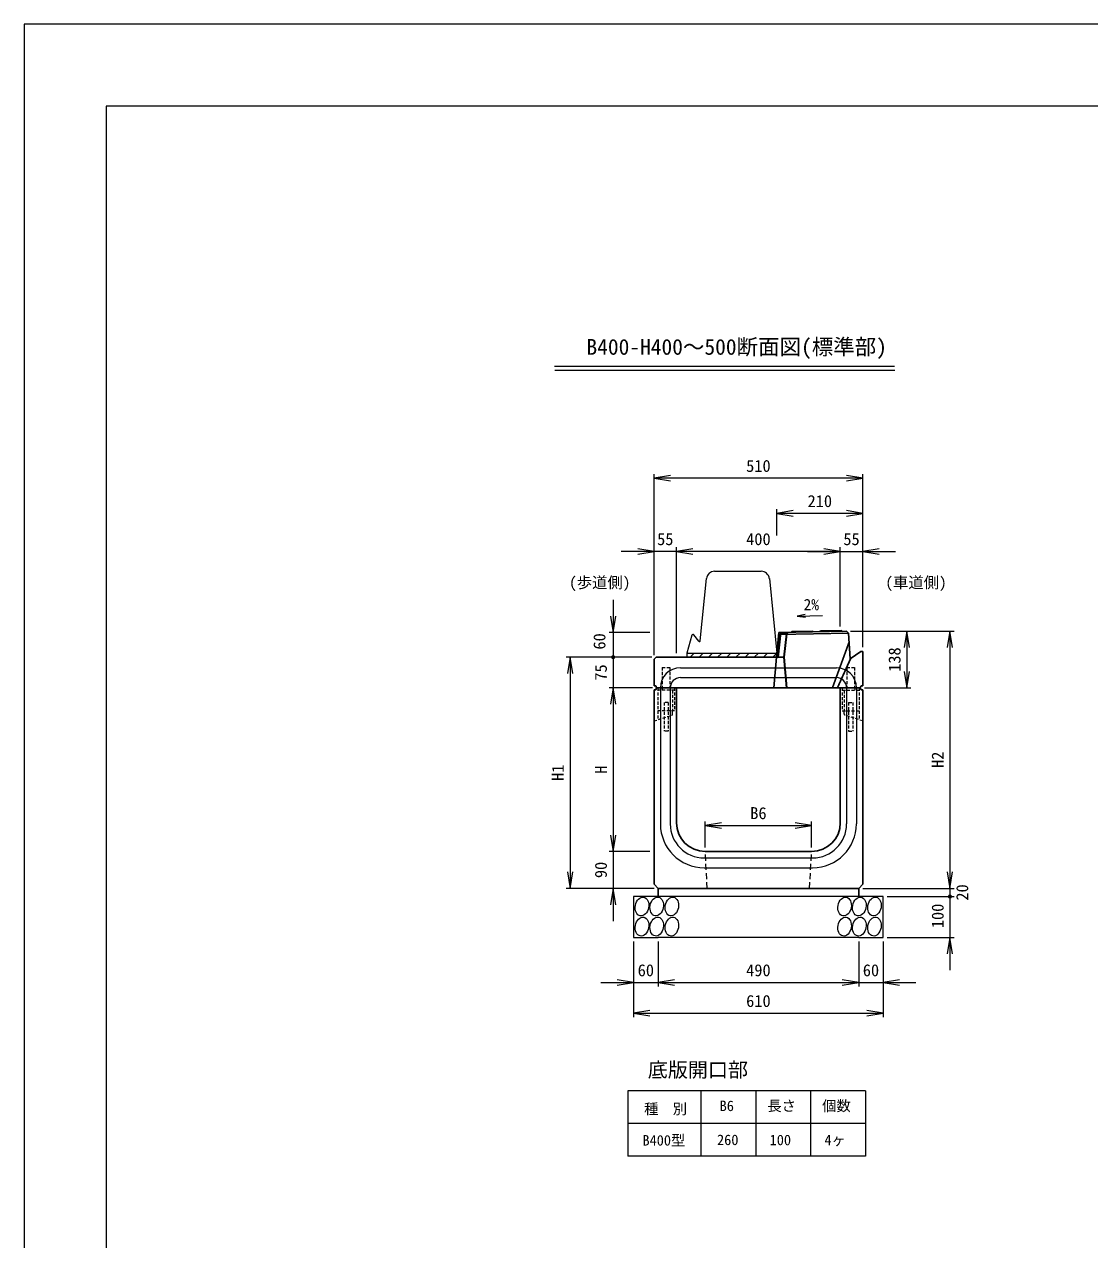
# Model space of a CAD drawing. Units: millimetres at full size, sheet at 1:20. Extents: x 0 to 8400, y 0 to 5940.
# Drawn here: x 0 to 2603, y 2970 to 5940 of the extents above; entities that cross this region are included whole.
import ezdxf
from ezdxf.enums import TextEntityAlignment as Align

# ---------------------------------------------------------------- set-up
doc = ezdxf.new("R2010")
doc.units = ezdxf.units.MM
doc.header["$LTSCALE"] = 20
doc.linetypes.add('USER1', pattern=[0.5625, 0.375, -0.1875])
doc.linetypes.add('USER2', pattern=[1.125, 0.75, -0.375])
for name, color, linetype, lineweight in [('0_2', 7, 'Continuous', 25), ('1', 7, 'Continuous', 9), ('ACC(細線）', 4, 'USER1', 13), ('CON2(細線）', 6, 'Continuous', 13), ('CON（太線）', 1, 'Continuous', 25), ('TEXT(細線）', 1, 'Continuous', 13), ('WORKLAYER', 2, 'Continuous', 25), ('寸法線', 7, 'Continuous', 9), ('構造物-寸法', 7, 'Continuous', 9)]:
    doc.layers.add(name, color=color, linetype=linetype, lineweight=lineweight)
doc.styles.add('ＭＳ ゴシック', font='')
doc.styles.get('ＭＳ ゴシック').set_extended_font_data('MS Gothic')

# ---------------------------------------------------------------- blocks, each defined once
blk = doc.blocks.new('filled_dot')
at = {"color": 0, "linetype": 'Continuous', "lineweight": -2, "const_width": 1.25}
blk.add_lwpolyline([(-0.625, 0, 1), (0.625, 0, 1)], format="xyb", close=True, dxfattribs=at)
blk = doc.blocks.new('open_arrow')
at = {"color": 0, "linetype": 'Continuous', "lineweight": -2}
blk.add_lwpolyline([(7.5, 1.25), (0, 0), (7.5, -1.25)], dxfattribs=at)

msp = doc.modelspace()

# ---------------------------------------------------------------- linework, layer by layer
at = {"layer": '0_2', "lineweight": 13}
for p, q in [((1686.64, 4603.55), (1800.44, 4603.55)), ((1651.54, 4433.52), (1666.74, 4585.54)), ((1820.34, 4585.54), (1838.54, 4403.55)), ((1631.06, 4447.22), (1618.54, 4403.55)), ((1647.97, 4432.49), (1635.79, 4448.13)), ((1618.54, 4403.55), (1618.54, 4393.55)), ((1618.54, 4403.55), (1838.54, 4403.55))]:
    msp.add_line(p, q, dxfattribs=at)
at = {"layer": '0_2', "color": 3}
for p, q in [((1862.82, 4450.81), (1847.82, 4450.81)), ((1856.61, 4393.55), (1862.82, 4450.81)), ((1866.02, 4454.05), (1862.82, 4450.81)), ((1837.54, 4393.55), (1831.33, 4318.55)), ((1856.61, 4393.55), (1837.54, 4393.55)), ((1856.61, 4393.55), (1862.82, 4318.55))]:
    msp.add_line(p, q, dxfattribs=at)
at = {"layer": '0_2', "lineweight": 13}
for centre, radius, start, end in [((1686.64, 4583.55), 20, 90, 174.28941), ((1800.27, 4583.55), 20, 5.71059, 90), ((1633.66, 4446.47), 2.7, 37.91649, 164), ((1649.55, 4433.72), 2, 217.91649, 354.28941)]:
    msp.add_arc(centre, radius, start, end, dxfattribs=at)
at = {"layer": '1'}
for p, q in [((1295.03, 5104.84), (2125.91, 5104.84)), ((1296.15, 5094.75), (2127.04, 5094.75))]:
    msp.add_line(p, q, dxfattribs=at)
at = {"layer": 'ACC(細線）', "lineweight": 9}
for p, q in [((1558.53, 4368.55), (1577.53, 4368.55)), ((1558.53, 4368.55), (1558.53, 4318.55)), ((1577.53, 4368.55), (1577.53, 4318.55)), ((2009.53, 4368.55), (2028.53, 4368.55)), ((2009.53, 4368.55), (2009.53, 4318.55)), ((2028.53, 4368.55), (2028.53, 4318.55))]:
    msp.add_line(p, q, dxfattribs=at)
at = {"layer": 'ACC(細線）'}
for p, q in [((1547.53, 4318.55), (1547.53, 4262.55)), ((1588.53, 4318.55), (1547.53, 4318.55)), ((1588.53, 4312.55), (1547.53, 4312.55)), ((1558.03, 4318.55), (1558.03, 4312.55)), ((1578.03, 4318.55), (1578.03, 4312.55)), ((1584.03, 4312.55), (1584.03, 4262.55)), ((1588.53, 4318.55), (1588.53, 4262.55)), ((1998.53, 4318.55), (1998.53, 4262.55)), ((1998.53, 4318.55), (2039.53, 4318.55)), ((1998.53, 4312.55), (2039.53, 4312.55)), ((2003.03, 4312.55), (2003.03, 4262.55)), ((2009.03, 4318.55), (2009.03, 4312.55)), ((2029.03, 4318.55), (2029.03, 4312.55)), ((2039.53, 4318.55), (2039.53, 4262.55)), ((1563.03, 4282.55), (1563.03, 4212.55)), ((1573.03, 4282.55), (1563.03, 4282.55)), ((1573.03, 4282.55), (1573.03, 4212.55)), ((2014.03, 4282.55), (2014.03, 4212.55)), ((2014.03, 4282.55), (2024.03, 4282.55)), ((2024.03, 4282.55), (2024.03, 4212.55)), ((1538.53, 4237.55), (1581.97, 4251.87)), ((1547.53, 4262.55), (1547.53, 4240.52)), ((1588.53, 4262.55), (1547.53, 4262.55)), ((1584.03, 4254.72), (1584.03, 4262.55)), ((1998.53, 4262.55), (2039.53, 4262.55)), ((2003.03, 4254.72), (2003.03, 4262.55)), ((2048.53, 4237.55), (2005.09, 4251.87)), ((2039.53, 4262.55), (2039.53, 4240.52)), ((1573.03, 4212.55), (1563.03, 4212.55)), ((2014.03, 4212.55), (2024.03, 4212.55))]:
    msp.add_line(p, q, dxfattribs=at)
for centre, start, end in [((1581.03, 4254.72), 288.24585, 0), ((2006.03, 4254.72), 180, 251.75415)]:
    msp.add_arc(centre, 3, start, end, dxfattribs=at)
at = {"layer": 'CON2(細線）'}
for p, q in [((1603.03, 4367.55), (1984.03, 4367.55)), ((1603.03, 4343.55), (1984.03, 4343.55)), ((1554.03, 4318.55), (1554.03, 3986.05)), ((1578.03, 4318.55), (1578.03, 3986.05)), ((2009.03, 4318.55), (2009.03, 3986.05)), ((2033.03, 4318.55), (2033.03, 3986.05)), ((1661.03, 3903.05), (1926.03, 3903.05)), ((1661.03, 3879.05), (1926.03, 3879.05))]:
    msp.add_line(p, q, dxfattribs=at)
at = {"layer": 'CON2(細線）', "linetype": 'USER2'}
for p, q in [((1668.53, 3828.55), (1663.53, 3918.55)), ((1918.53, 3828.55), (1923.53, 3918.55))]:
    msp.add_line(p, q, dxfattribs=at)
at = {"layer": 'CON2(細線）'}
for centre, radius, start, end in [((1603.03, 4318.55), 49, 90, 180), ((1984.03, 4318.55), 49, 0, 90), ((1603.03, 4318.55), 25, 90, 180), ((1984.03, 4318.55), 25, 0, 90), ((1661.03, 3986.05), 107, 180, 270), ((1661.03, 3986.05), 83, 180, 270), ((1926.03, 3986.05), 107, 270, 0), ((1926.03, 3986.05), 83, 270, 0)]:
    msp.add_arc(centre, radius, start, end, dxfattribs=at)
at = {"layer": 'CON（太線）'}
for p, q in [((1843.54, 4453.65), (2008.82, 4456.8)), ((1875.53, 4456.26), (1926.53, 4457.23)), ((1945.53, 4457.59), (1996.53, 4458.56)), ((2008.82, 4456.8), (2013.84, 4451.8)), ((1843.54, 4453.65), (1837.54, 4393.55)), ((1844.56, 4450.81), (1838.87, 4393.87)), ((1848.06, 4453.73), (1842.05, 4393.55)), ((2013.84, 4451.8), (2017.48, 4389.31)), ((2043.53, 4407.55), (2017.48, 4389.31)), ((2048.53, 4407.55), (2043.53, 4407.55)), ((2048.53, 4407.55), (2048.53, 4323.55)), ((1543.53, 4393.55), (1538.53, 4388.55)), ((1538.53, 4388.55), (1538.53, 4323.55)), ((1543.53, 4393.55), (1837.54, 4393.55)), ((2017.27, 4392.83), (2018.99, 4390.37)), ((1542.53, 4323.55), (1538.53, 4323.55)), ((1538.53, 4313.55), (1538.53, 3838.55)), ((1542.53, 4313.55), (1538.53, 4313.55)), ((1542.53, 4323.55), (1544.53, 4318.55)), ((1542.53, 4313.55), (1544.53, 4318.55)), ((1544.53, 4318.55), (1593.53, 4318.55)), ((1544.53, 4318.55), (2042.53, 4318.55)), ((1593.53, 4318.55), (1593.53, 3988.55)), ((1993.53, 4318.55), (1993.53, 3988.55)), ((1993.53, 4318.55), (2042.53, 4318.55)), ((2044.53, 4323.55), (2042.53, 4318.55)), ((2044.53, 4313.55), (2042.53, 4318.55)), ((2044.53, 4323.55), (2048.53, 4323.55)), ((2044.53, 4313.55), (2048.53, 4313.55)), ((2048.53, 4313.55), (2048.53, 3838.55)), ((1923.53, 3918.55), (1663.53, 3918.55)), ((1538.53, 3838.55), (1548.53, 3828.55)), ((2038.53, 3828.55), (2048.53, 3838.55)), ((2038.53, 3828.55), (1548.53, 3828.55)), ((1548.53, 3828.55), (1548.53, 3808.55)), ((2038.53, 3828.55), (2038.53, 3808.55))]:
    msp.add_line(p, q, dxfattribs=at)
at = {"layer": 'CON（太線）', "color": 2}
msp.add_line((1843.03, 4448.54), (2013.84, 4451.8), dxfattribs=at)
at = {"layer": 'CON（太線）'}
for centre, start, end in [((1663.53, 3988.55), 180, 270), ((1923.53, 3988.55), 270, 0)]:
    msp.add_arc(centre, 70, start, end, dxfattribs=at)
at = {"layer": 'TEXT(細線）'}
for p, q in [((2054.87, 3333.98), (1474.51, 3333.98)), ((1474.51, 3333.98), (1474.51, 3173.71)), ((1653.08, 3333.98), (1653.08, 3173.71)), ((1787.01, 3333.98), (1787.01, 3173.71)), ((1920.94, 3333.98), (1920.94, 3173.71)), ((2054.87, 3333.98), (2054.87, 3173.71)), ((2054.87, 3253.85), (1474.51, 3253.85)), ((2054.87, 3173.71), (1474.51, 3173.71))]:
    msp.add_line(p, q, dxfattribs=at)
at = {"layer": 'WORKLAYER', "color": 3}
msp.add_line((1842.05, 4393.55), (1848.06, 4453.73), dxfattribs=at)
at = {"layer": 'WORKLAYER'}
for p, q in [((1861.82, 4450.81), (1855.6, 4393.55)), ((1864.99, 4454.03), (1861.82, 4450.81)), ((1861.82, 4318.55), (1855.6, 4393.55))]:
    msp.add_line(p, q, dxfattribs=at)
at = {"layer": '寸法線'}
for p, q in [((1908.11, 4497.65), (1888.18, 4493.94)), ((1888.18, 4493.94), (1950.09, 4495.12)), ((1888.18, 4493.94), (1908.24, 4490.99))]:
    msp.add_line(p, q, dxfattribs=at)
at = {"layer": '構造物-寸法'}
for p, q in [((1538.53, 4398.55), (1538.53, 4840.88)), ((2048.53, 4830.88), (1538.53, 4830.88)), ((2048.53, 4417.55), (2048.53, 4840.88)), ((1838.54, 4690.53), (1838.54, 4754.88)), ((2048.53, 4549.05), (2048.53, 4754.88)), ((2048.53, 4744.88), (1838.54, 4744.88)), ((1673.53, 4651.93), (1458.53, 4651.93)), ((1538.53, 4398.55), (1538.53, 4661.93)), ((1593.53, 4403.55), (1593.53, 4661.93)), ((1593.53, 4403.55), (1593.53, 4661.93)), ((1993.53, 4651.93), (1593.53, 4651.93)), ((1913.53, 4651.93), (2128.53, 4651.93)), ((1993.53, 4468.51), (1993.53, 4661.93)), ((1993.53, 4468.16), (1993.53, 4661.93)), ((2048.53, 4417.55), (2048.53, 4661.93)), ((1438.65, 4533.65), (1438.65, 4393.55)), ((2018.82, 4456.8), (2166.08, 4456.8)), ((2018.82, 4456.8), (2271.48, 4456.8)), ((2156.08, 4456.8), (2156.08, 4318.55)), ((2261.48, 4456.8), (2261.48, 3828.55)), ((1528.53, 4453.65), (1428.65, 4453.65)), ((1844.56, 4450.81), (1847.74, 4450.49)), ((2014.98, 4432.56), (1973.67, 4318.55)), ((2015.11, 4429.99), (1974.74, 4318.55)), ((1626.43, 4393.55), (1636.43, 4403.55)), ((1648.88, 4393.55), (1658.88, 4403.55)), ((1671.33, 4393.55), (1681.33, 4403.55)), ((1693.78, 4393.55), (1703.78, 4403.55)), ((1716.23, 4393.55), (1726.23, 4403.55)), ((1738.68, 4393.55), (1748.68, 4403.55)), ((1761.13, 4393.55), (1771.13, 4403.55)), ((1783.58, 4393.55), (1793.58, 4403.55)), ((1806.04, 4393.55), (1816.03, 4403.55)), ((1828.49, 4393.55), (1838.48, 4403.55)), ((1533.53, 4393.55), (1323.48, 4393.55)), ((1333.48, 4393.55), (1333.48, 3828.55)), ((1533.53, 4393.55), (1428.65, 4393.55)), ((1533.53, 4393.55), (1428.65, 4393.55)), ((1438.65, 4393.55), (1438.65, 4238.55)), ((1837.54, 4393.55), (1856.61, 4393.55)), ((1842.05, 4393.55), (1838.87, 4393.87)), ((2017.47, 4389.41), (1985.95, 4318.55)), ((2018.99, 4390.37), (1987.05, 4318.55)), ((1528.53, 4318.55), (1428.65, 4318.55)), ((1534.53, 4318.55), (1428.65, 4318.55)), ((1438.65, 4318.55), (1438.65, 3918.55)), ((2052.53, 4318.55), (2166.08, 4318.55)), ((1438.65, 3998.55), (1438.65, 3748.55)), ((1663.53, 3928.55), (1663.53, 3992.33)), ((1663.53, 3982.33), (1923.53, 3982.33)), ((1923.53, 3928.55), (1923.53, 3992.33)), ((1528.53, 3918.55), (1428.65, 3918.55)), ((1528.53, 3918.55), (1428.65, 3918.55)), ((2261.48, 3908.55), (2261.48, 3728.55)), ((1538.53, 3828.55), (1323.48, 3828.55)), ((1538.53, 3828.55), (1428.65, 3828.55)), ((1548.53, 3808.55), (1488.53, 3808.55)), ((1488.53, 3808.55), (1488.53, 3708.55)), ((2038.53, 3808.55), (1548.53, 3808.55)), ((2098.53, 3808.55), (2038.53, 3808.55)), ((2048.53, 3828.55), (2271.48, 3828.55)), ((2048.53, 3828.55), (2271.48, 3828.55)), ((2098.53, 3708.55), (2098.53, 3808.55)), ((2108.53, 3808.55), (2271.48, 3808.55)), ((2108.53, 3808.55), (2271.48, 3808.55)), ((2261.48, 3808.55), (2261.48, 3628.55)), ((1488.53, 3708.55), (1548.53, 3708.55)), ((1488.53, 3698.55), (1488.53, 3588.39)), ((1488.53, 3698.55), (1488.53, 3513.39)), ((2038.53, 3708.55), (1548.53, 3708.55)), ((1548.53, 3698.55), (1548.53, 3588.39)), ((1548.53, 3698.55), (1548.53, 3588.39)), ((2038.53, 3708.55), (2098.53, 3708.55)), ((2038.53, 3698.55), (2038.53, 3588.39)), ((2038.53, 3698.55), (2038.53, 3588.39)), ((2098.53, 3698.55), (2098.53, 3588.39)), ((2098.53, 3698.55), (2098.53, 3513.39)), ((2108.53, 3708.55), (2271.48, 3708.55)), ((1408.53, 3598.39), (1628.53, 3598.39)), ((1548.53, 3598.39), (2038.53, 3598.39)), ((1958.53, 3598.39), (2178.53, 3598.39)), ((1488.53, 3523.39), (2098.53, 3523.39))]:
    msp.add_line(p, q, dxfattribs=at)
at = {"layer": '構造物-寸法', "color": 1}
for p, q in [((1873.53, 4454.22), (1875.53, 4456.26)), ((1926.53, 4457.23), (1928.53, 4455.27)), ((1943.54, 4455.55), (1945.53, 4457.59)), ((1996.53, 4458.56), (1999.49, 4456.62))]:
    msp.add_line(p, q, dxfattribs=at)
at = {"layer": '構造物-寸法', "color": 5}
for p, q in [((2014.98, 4432.56), (1973.67, 4318.55)), ((1987.05, 4318.55), (2018.99, 4390.37))]:
    msp.add_line(p, q, dxfattribs=at)
at = {"layer": '構造物-寸法', "color": 2}
msp.add_lwpolyline([(0, 5940), (0, 0), (8400, 0), (8400, 5940)], close=True, dxfattribs=at)
at = {"layer": '構造物-寸法'}
msp.add_lwpolyline([(200, 5740), (200, 200), (8200, 200), (8200, 5740)], close=True, dxfattribs=at)
for centre in [(1509.12, 3784.13), (1545.12, 3784.13), (1582.12, 3784.13), (2004.12, 3784.13), (2040.12, 3784.13), (2077.12, 3784.13), (1509.12, 3735.13), (1545.12, 3735.13), (1582.12, 3735.13), (2004.12, 3735.13), (2040.12, 3735.13), (2077.12, 3735.13)]:
    msp.add_ellipse(centre, major_axis=(-4.13, -22.89), ratio=0.698644, dxfattribs=at)

# ---------------------------------------------------------------- block references
at = {"layer": '構造物-寸法', "xscale": 5.33, "yscale": 5.33}
for p in [(1538.53, 4830.88), (1838.54, 4744.88), (1593.53, 4651.93), (1593.53, 4651.93), (2048.53, 4651.93), (1663.53, 3982.33), (1548.53, 3598.39), (1548.53, 3598.39), (2098.53, 3598.39), (1488.53, 3523.39)]:
    msp.add_blockref('open_arrow', p, dxfattribs=at)
at = {"layer": '構造物-寸法'}
for name, p, xscale, yscale, rotation in [('open_arrow', (2048.53, 4830.88), 5.33, 5.33, 180), ('open_arrow', (2048.53, 4744.88), 5.33, 5.33, 180), ('open_arrow', (1538.53, 4651.93), 5.33, 5.33, 180), ('open_arrow', (1993.53, 4651.93), 5.33, 5.33, 180), ('open_arrow', (1993.53, 4651.93), 5.33, 5.33, 180), ('open_arrow', (1438.65, 4453.65), 5.33, 5.33, 90), ('open_arrow', (2156.08, 4456.8), 5.33, 5.33, 270), ('open_arrow', (2261.48, 4456.8), 5.33, 5.33, 270), ('filled_dot', (1438.65, 4393.55), 4, 4, 270), ('filled_dot', (1438.65, 4393.55), 4, 4, 90), ('open_arrow', (1333.48, 4393.55), 5.33, 5.33, 270), ('open_arrow', (2156.08, 4318.55), 5.33, 5.33, 90), ('open_arrow', (1438.65, 4318.55), 5.33, 5.33, 270), ('open_arrow', (1438.65, 4318.55), 5.33, 5.33, 270), ('open_arrow', (1923.53, 3982.33), 5.33, 5.33, 180), ('open_arrow', (1438.65, 3918.55), 5.33, 5.33, 90), ('open_arrow', (1438.65, 3918.55), 5.33, 5.33, 90), ('open_arrow', (1333.48, 3828.55), 5.33, 5.33, 90), ('open_arrow', (2261.48, 3828.55), 5.33, 5.33, 90), ('open_arrow', (2261.48, 3828.55), 5.33, 5.33, 90), ('open_arrow', (1438.65, 3828.55), 5.33, 5.33, 270), ('filled_dot', (2261.48, 3808.55), 4, 4, 270), ('filled_dot', (2261.48, 3808.55), 4, 4, 270), ('open_arrow', (2261.48, 3708.55), 5.33, 5.33, 270), ('open_arrow', (1488.53, 3598.39), 5.33, 5.33, 180), ('open_arrow', (2038.53, 3598.39), 5.33, 5.33, 180), ('open_arrow', (2038.53, 3598.39), 5.33, 5.33, 180), ('open_arrow', (2098.53, 3523.39), 5.33, 5.33, 180)]:
    msp.add_blockref(name, p, dxfattribs=dict(at, xscale=xscale, yscale=yscale, rotation=rotation))

# ---------------------------------------------------------------- texts
at = {"layer": 'TEXT(細線）', "style": 'ＭＳ ゴシック'}
for s, height, p in [('底版開口部', 35.92, (1645.72, 3385.05)), ('種\u3000別', 25.66, (1566.78, 3289.7)), ('B6', 25.66, (1716.29, 3297.13)), ('長さ', 25.66, (1850.22, 3297.13)), ('個数', 25.66, (1984.15, 3297.13)), ('260', 25.66, (1718.64, 3214.04)), ('100', 25.66, (1847.14, 3213.71)), ('4ヶ', 25.66, (1981.07, 3213.71))]:
    msp.add_text(s, height=height, dxfattribs=at).set_placement(p, align=Align.MIDDLE_CENTER)
msp.add_text('B400型', height=25.66, dxfattribs=at).set_placement((1562.61, 3192.28), align=Align.BOTTOM_CENTER)
at = {"layer": '寸法線', "style": 'ＭＳ ゴシック'}
msp.add_text('B400-H400～500断面図(標準部)', height=38.49, dxfattribs=at).set_placement((1373.48, 5120.96), align=Align.BOTTOM_LEFT)
msp.add_text('2%', height=27.49, dxfattribs=at).set_placement((1922.72, 4500.1), align=Align.BOTTOM_CENTER)
at = {"layer": '構造物-寸法', "style": 'ＭＳ ゴシック'}
for s, height, p in [('510', 29.33, (1793.53, 4860.88)), ('210', 29.33, (1943.54, 4774.88)), ('55', 29.33, (1566.03, 4681.93)), ('400', 29.33, (1793.53, 4681.93)), ('55', 29.33, (2021.03, 4681.93)), ('(歩道側)', 27.49, (1405.88, 4575.99)), ('(車道側)', 27.49, (2178.62, 4575.99)), ('B6', 29.33, (1793.53, 4012.33)), ('60', 29.33, (1518.53, 3628.39)), ('490', 29.33, (1793.53, 3628.39)), ('60', 29.33, (2068.53, 3628.39)), ('610', 29.33, (1793.53, 3553.39))]:
    msp.add_text(s, height=height, dxfattribs=at).set_placement(p, align=Align.MIDDLE_CENTER)
for s, p in [('60', (1405.09, 4432.02)), ('138', (2126.08, 4387.67)), ('75', (1408.65, 4356.05)), ('H2', (2231.48, 4142.67)), ('H1', (1303.48, 4111.05)), ('H', (1408.65, 4118.55)), ('90', (1408.65, 3873.55)), ('20', (2291.48, 3818.55)), ('100', (2231.48, 3761.18))]:
    msp.add_text(s, height=29.33, rotation=90, dxfattribs=at).set_placement(p, align=Align.MIDDLE_CENTER)

doc.saveas('drawing.dxf')
